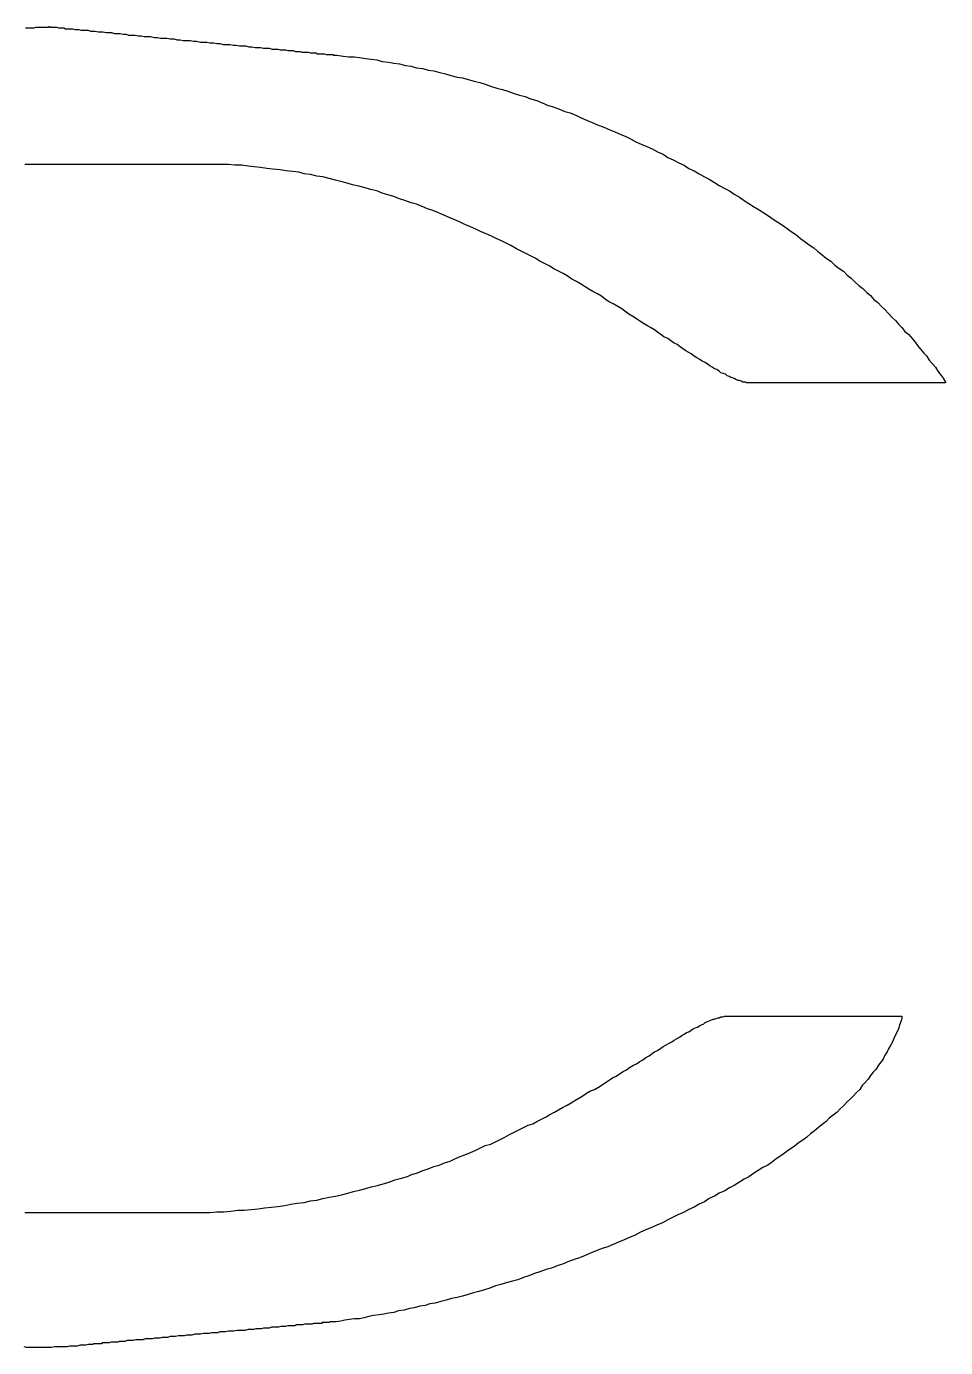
# Model space of a CAD drawing. Extents: x 3196 to 9141, y -1880 to 2325.
# Drawn here: x 8867.67 to 8873.59, y -1227.05 to -1218.54 of the extents above; entities that cross this region are included whole.
import ezdxf

# ---------------------------------------------------------------- set-up
doc = ezdxf.new("R2010")
doc.units = 0
doc.header["$MEASUREMENT"] = 0
doc.layers.add('10', color=10, linetype='CONTINUOUS')

msp = doc.modelspace()

# ---------------------------------------------------------------- linework, layer by layer
at = {"layer": '10', "linetype": 'Continuous'}
for points in [[(8867.666268, -1218.551385), (8867.671318, -1218.551385), (8867.681318, -1218.551385), (8867.686368, -1218.551385), (8867.691368, -1218.551385), (8867.701418, -1218.551385), (8867.706468, -1218.551385), (8867.711468, -1218.551385), (8867.716518, -1218.551385), (8867.721518, -1218.551385), (8867.731568, -1218.546385), (8867.736568, -1218.546385), (8867.741618, -1218.546385), (8867.746618, -1218.546385), (8867.751668, -1218.546385), (8867.756668, -1218.546385), (8867.761718, -1218.546385), (8867.766718, -1218.546385), (8867.771718, -1218.546385), (8867.776768, -1218.546385), (8867.781768, -1218.546385), (8867.786818, -1218.546385), (8867.791818, -1218.546385), (8867.796868, -1218.546385), (8867.801868, -1218.546385), (8867.806868, -1218.546385), (8867.811918, -1218.546385), (8867.816918, -1218.541335), (8867.821968, -1218.541335), (8867.821968, -1218.546385), (8867.826968, -1218.546385), (8867.832018, -1218.546385), (8867.837018, -1218.546385), (8867.842068, -1218.546385), (8867.847068, -1218.546385), (8867.852068, -1218.546385), (8867.862118, -1218.546385), (8867.867168, -1218.546385), (8867.877218, -1218.551385), (8867.887268, -1218.551385), (8867.892268, -1218.551385), (8867.902318, -1218.551385), (8867.912368, -1218.551385), (8867.922418, -1218.556435), (8867.932418, -1218.556435), (8867.947518, -1218.556435), (8867.957568, -1218.556435), (8867.967618, -1218.556435), (8867.982668, -1218.561435), (8867.997718, -1218.561435), (8868.007768, -1218.561435), (8868.022818, -1218.566485), (8868.037918, -1218.566485), (8868.052968, -1218.566485), (8868.068018, -1218.566485), (8868.083118, -1218.571485), (8868.098168, -1218.571485), (8868.113218, -1218.571485), (8868.133318, -1218.576485), (8868.148368, -1218.576485), (8868.163468, -1218.576485), (8868.183518, -1218.581535), (8868.198618, -1218.581535), (8868.218718, -1218.581535), (8868.238768, -1218.586535), (8868.253868, -1218.586535), (8868.273918, -1218.586535), (8868.294018, -1218.591585), (8868.314118, -1218.591585), (8868.329168, -1218.596585), (8868.349268, -1218.596585), (8868.369368, -1218.596585), (8868.389468, -1218.601635), (8868.409518, -1218.601635), (8868.429618, -1218.606635), (8868.449718, -1218.606635), (8868.469818, -1218.606635), (8868.494918, -1218.611635), (8868.515018, -1218.611635), (8868.535068, -1218.616685), (8868.555168, -1218.616685), (8868.575268, -1218.616685), (8868.595368, -1218.621685), (8868.620468, -1218.621685), (8868.640568, -1218.626735), (8868.660618, -1218.626735), (8868.680718, -1218.631735), (8868.705818, -1218.631735), (8868.725918, -1218.631735), (8868.746018, -1218.636785), (8868.766118, -1218.636785), (8868.791218, -1218.641785), (8868.811268, -1218.641785), (8868.831368, -1218.641785), (8868.851468, -1218.646835), (8868.876568, -1218.646835), (8868.896668, -1218.651835), (8868.916768, -1218.651835), (8868.936818, -1218.656835), (8868.956918, -1218.656835), (8868.982018, -1218.656835), (8869.002118, -1218.661885), (8869.022218, -1218.661885), (8869.042318, -1218.666885), (8869.062368, -1218.666885), (8869.082468, -1218.666885), (8869.102568, -1218.671935), (8869.122668, -1218.671935), (8869.142768, -1218.676935), (8869.157818, -1218.676935), (8869.177918, -1218.676935), (8869.197968, -1218.681985), (8869.218068, -1218.681985), (8869.233118, -1218.681985), (8869.253218, -1218.686985), (8869.268318, -1218.686985), (8869.288368, -1218.686985), (8869.303468, -1218.692035), (8869.323518, -1218.692035), (8869.338618, -1218.692035), (8869.353668, -1218.697035), (8869.373768, -1218.697035), (8869.388818, -1218.697035), (8869.403868, -1218.702035), (8869.418968, -1218.702035), (8869.434018, -1218.702035), (8869.444068, -1218.707085), (8869.459118, -1218.707085), (8869.474218, -1218.707085), (8869.484218, -1218.707085), (8869.499318, -1218.712085), (8869.509368, -1218.712085), (8869.524418, -1218.712085), (8869.534468, -1218.712085), (8869.544518, -1218.717135), (8869.554568, -1218.717135), (8869.564568, -1218.717135), (8869.574618, -1218.717135), (8869.584668, -1218.717135), (8869.589718, -1218.717135), (8869.599768, -1218.722135), (8869.604768, -1218.722135), (8869.609768, -1218.722135), (8869.619818, -1218.722135), (8869.624868, -1218.722135), (8869.629868, -1218.722135), (8869.634918, -1218.722135), (8869.639918, -1218.722135), (8869.644968, -1218.722135), (8869.644968, -1218.727185), (8869.670068, -1218.727185), (8869.710218, -1218.732185), (8869.745368, -1218.737185), (8869.780518, -1218.737185), (8869.815668, -1218.742235), (8869.855868, -1218.747235), (8869.891018, -1218.752285), (8869.926168, -1218.757285), (8869.961318, -1218.767335), (8870.001518, -1218.772385), (8870.036668, -1218.777385), (8870.071818, -1218.782385), (8870.111968, -1218.792435), (8870.147168, -1218.797485), (8870.182318, -1218.807535), (8870.222468, -1218.812535), (8870.257618, -1218.822585), (8870.292768, -1218.827585), (8870.332968, -1218.837635), (8870.368118, -1218.847685), (8870.403268, -1218.857735), (8870.443418, -1218.867785), (8870.478618, -1218.872785), (8870.513768, -1218.882835), (8870.553918, -1218.892885), (8870.589068, -1218.902935), (8870.624218, -1218.912985), (8870.664418, -1218.928035), (8870.699568, -1218.938085), (8870.734718, -1218.948135), (8870.769868, -1218.958185), (8870.810068, -1218.973235), (8870.845218, -1218.983285), (8870.880368, -1218.993335), (8870.915518, -1219.008385), (8870.955668, -1219.018435), (8870.990818, -1219.033485), (8871.026018, -1219.048585), (8871.061168, -1219.058635), (8871.101318, -1219.073685), (8871.136468, -1219.088735), (8871.171618, -1219.098785), (8871.206768, -1219.113835), (8871.241918, -1219.128935), (8871.277118, -1219.143985), (8871.312268, -1219.159035), (8871.347418, -1219.174135), (8871.387568, -1219.189185), (8871.422718, -1219.204235), (8871.457868, -1219.219335), (8871.493018, -1219.234385), (8871.528218, -1219.249435), (8871.558318, -1219.264535), (8871.593468, -1219.284585), (8871.628618, -1219.299685), (8871.663768, -1219.314735), (8871.698918, -1219.329785), (8871.734118, -1219.349885), (8871.769268, -1219.364935), (8871.799368, -1219.385035), (8871.834518, -1219.400135), (8871.869668, -1219.420185), (8871.904868, -1219.435285), (8871.934968, -1219.455335), (8871.970118, -1219.470435), (8872.000268, -1219.490485), (8872.035418, -1219.510585), (8872.065568, -1219.525685), (8872.100718, -1219.545735), (8872.130818, -1219.565835), (8872.165968, -1219.585935), (8872.196118, -1219.600985), (8872.226268, -1219.621085), (8872.261418, -1219.641185), (8872.291518, -1219.661235), (8872.321668, -1219.681335), (8872.351818, -1219.701435), (8872.386968, -1219.721535), (8872.417068, -1219.741585), (8872.447218, -1219.761685), (8872.477368, -1219.781785), (8872.507468, -1219.801885), (8872.537618, -1219.821985), (8872.567768, -1219.842035), (8872.592868, -1219.862135), (8872.622968, -1219.882235), (8872.653118, -1219.907335), (8872.683268, -1219.927435), (8872.708368, -1219.947535), (8872.738518, -1219.967585), (8872.763618, -1219.987685), (8872.793718, -1220.012785), (8872.818868, -1220.032885), (8872.848968, -1220.052985), (8872.874068, -1220.078085), (8872.899218, -1220.098185), (8872.929318, -1220.118235), (8872.954418, -1220.143385), (8872.979568, -1220.163435), (8873.004668, -1220.188585), (8873.029768, -1220.208635), (8873.054868, -1220.228735), (8873.079968, -1220.253835), (8873.105118, -1220.273935), (8873.125168, -1220.299035), (8873.150318, -1220.319135), (8873.175418, -1220.344235), (8873.195518, -1220.364335), (8873.220618, -1220.389435), (8873.240718, -1220.414535), (8873.265818, -1220.434635), (8873.285918, -1220.459735), (8873.305968, -1220.479835), (8873.326068, -1220.504935), (8873.351168, -1220.525035), (8873.371268, -1220.550135), (8873.391368, -1220.575285), (8873.406418, -1220.595335), (8873.426518, -1220.620435), (8873.446618, -1220.645585), (8873.466668, -1220.665635), (8873.481768, -1220.690785), (8873.501818, -1220.710835), (8873.521918, -1220.735985), (8873.537018, -1220.761085), (8873.552068, -1220.781185), (8873.572168, -1220.806285), (8873.587218, -1220.831385), (8873.587218, -1220.836385), (8873.582168, -1220.836385), (8873.577168, -1220.836385), (8873.572168, -1220.836385), (8873.567118, -1220.836385), (8873.562118, -1220.836385), (8873.557068, -1220.836385), (8873.552068, -1220.836385), (8873.547018, -1220.836385), (8873.542018, -1220.836385), (8873.537018, -1220.836385), (8873.531968, -1220.836385), (8873.521918, -1220.836385), (8873.516918, -1220.836385), (8873.506868, -1220.836385), (8873.501818, -1220.836385), (8873.491818, -1220.836385), (8873.481768, -1220.836385), (8873.471718, -1220.836385), (8873.466668, -1220.836385), (8873.456618, -1220.836385), (8873.446618, -1220.836385), (8873.436568, -1220.836385), (8873.426518, -1220.836385), (8873.416468, -1220.836385), (8873.406418, -1220.836385), (8873.391368, -1220.836385), (8873.381318, -1220.836385), (8873.371268, -1220.836385), (8873.361218, -1220.836385), (8873.346168, -1220.836385), (8873.336118, -1220.836385), (8873.321068, -1220.836385), (8873.311018, -1220.836385), (8873.295918, -1220.836385), (8873.285918, -1220.836385), (8873.270818, -1220.836385), (8873.260768, -1220.836385), (8873.245718, -1220.836385), (8873.230668, -1220.836385), (8873.220618, -1220.836385), (8873.205518, -1220.836385), (8873.190468, -1220.836385), (8873.175418, -1220.836385), (8873.160368, -1220.836385), (8873.150318, -1220.836385), (8873.135218, -1220.836385), (8873.120168, -1220.836385), (8873.105118, -1220.836385), (8873.090018, -1220.836385), (8873.074968, -1220.836385), (8873.059918, -1220.836385), (8873.044818, -1220.836385), (8873.029768, -1220.836385), (8873.019718, -1220.836385), (8873.004668, -1220.836385), (8872.989618, -1220.836385), (8872.974518, -1220.836385), (8872.959468, -1220.836385), (8872.944418, -1220.836385), (8872.929318, -1220.836385), (8872.914268, -1220.836385), (8872.899218, -1220.836385), (8872.884118, -1220.836385), (8872.869068, -1220.836385), (8872.854018, -1220.836385), (8872.838918, -1220.836385), (8872.823868, -1220.836385), (8872.808818, -1220.836385), (8872.793718, -1220.836385), (8872.783718, -1220.836385), (8872.768618, -1220.836385), (8872.753568, -1220.836385), (8872.738518, -1220.836385), (8872.723418, -1220.836385), (8872.713368, -1220.836385), (8872.698318, -1220.836385), (8872.683268, -1220.836385), (8872.668168, -1220.836385), (8872.658168, -1220.836385), (8872.643068, -1220.836385), (8872.633018, -1220.836385), (8872.617968, -1220.836385), (8872.602918, -1220.836385), (8872.592868, -1220.836385), (8872.577768, -1220.836385), (8872.567768, -1220.836385), (8872.557718, -1220.836385), (8872.542618, -1220.836385), (8872.532618, -1220.836385), (8872.522568, -1220.836385), (8872.512518, -1220.836385), (8872.497418, -1220.836385), (8872.487418, -1220.836385), (8872.477368, -1220.836385), (8872.467318, -1220.836385), (8872.457268, -1220.836385), (8872.447218, -1220.836385), (8872.442218, -1220.836385), (8872.432168, -1220.836385), (8872.422118, -1220.836385), (8872.412068, -1220.836385), (8872.407068, -1220.836385), (8872.397018, -1220.836385), (8872.391968, -1220.836385), (8872.381918, -1220.836385), (8872.376918, -1220.836385), (8872.371868, -1220.836385), (8872.366868, -1220.836385), (8872.356818, -1220.836385), (8872.351818, -1220.836385), (8872.346768, -1220.836385), (8872.341768, -1220.836385), (8872.336718, -1220.836385), (8872.331718, -1220.836385), (8872.326668, -1220.836385), (8872.321668, -1220.836385)], [(8872.321668, -1220.836385), (8872.316668, -1220.836385), (8872.306618, -1220.836385), (8872.301568, -1220.831385), (8872.291518, -1220.831385), (8872.281518, -1220.831385), (8872.271468, -1220.826385), (8872.261418, -1220.821335), (8872.251368, -1220.821335), (8872.241318, -1220.816335), (8872.231268, -1220.811285), (8872.221218, -1220.806285), (8872.206168, -1220.801235), (8872.196118, -1220.796235), (8872.181068, -1220.791185), (8872.171018, -1220.781185), (8872.155968, -1220.776135), (8872.140868, -1220.771135), (8872.130818, -1220.761085), (8872.115768, -1220.751035), (8872.100718, -1220.745985), (8872.085618, -1220.735985), (8872.070568, -1220.725935), (8872.055518, -1220.715885), (8872.040418, -1220.705835), (8872.020368, -1220.695785), (8872.005268, -1220.685735), (8871.985218, -1220.675685), (8871.970118, -1220.665635), (8871.950018, -1220.650585), (8871.934968, -1220.640535), (8871.914868, -1220.630485), (8871.894818, -1220.615435), (8871.879718, -1220.605385), (8871.859668, -1220.590335), (8871.839568, -1220.580285), (8871.819468, -1220.565235), (8871.799368, -1220.550135), (8871.774268, -1220.540085), (8871.754168, -1220.525035), (8871.734118, -1220.509985), (8871.714018, -1220.494885), (8871.688918, -1220.479835), (8871.668818, -1220.469785), (8871.643718, -1220.454735), (8871.618568, -1220.439685), (8871.598518, -1220.424585), (8871.573368, -1220.409535), (8871.548268, -1220.394485), (8871.523168, -1220.374385), (8871.503068, -1220.359335), (8871.477968, -1220.344235), (8871.452868, -1220.329185), (8871.422718, -1220.314135), (8871.397618, -1220.299035), (8871.372518, -1220.278985), (8871.347418, -1220.263885), (8871.317268, -1220.248835), (8871.292168, -1220.233785), (8871.267068, -1220.218685), (8871.236918, -1220.198635), (8871.211818, -1220.183535), (8871.181668, -1220.168485), (8871.151568, -1220.148385), (8871.126418, -1220.133335), (8871.096318, -1220.118235), (8871.066168, -1220.103185), (8871.036018, -1220.083085), (8871.005918, -1220.068035), (8870.975768, -1220.052985), (8870.945618, -1220.032885), (8870.915518, -1220.017835), (8870.885368, -1220.002735), (8870.855268, -1219.987685), (8870.825118, -1219.972635), (8870.789968, -1219.952535), (8870.759818, -1219.937485), (8870.729718, -1219.922385), (8870.694518, -1219.907335), (8870.664418, -1219.892285), (8870.629268, -1219.877185), (8870.594118, -1219.862135), (8870.563968, -1219.847085), (8870.528818, -1219.831985), (8870.493668, -1219.816935), (8870.463518, -1219.801885), (8870.428368, -1219.786785), (8870.393218, -1219.771735), (8870.358068, -1219.756685), (8870.322918, -1219.741585), (8870.287768, -1219.726535), (8870.252618, -1219.716485), (8870.217468, -1219.701435), (8870.182318, -1219.686385), (8870.147168, -1219.676335), (8870.106968, -1219.661235), (8870.071818, -1219.651235), (8870.036668, -1219.636135), (8869.996468, -1219.626085), (8869.961318, -1219.616035), (8869.926168, -1219.600985), (8869.886018, -1219.590935), (8869.850868, -1219.580885), (8869.810668, -1219.570885), (8869.770518, -1219.560835), (8869.735318, -1219.550785), (8869.695168, -1219.540735), (8869.660018, -1219.530685), (8869.619818, -1219.520635), (8869.579668, -1219.510585), (8869.539468, -1219.505585), (8869.499318, -1219.495535), (8869.459118, -1219.490485), (8869.423968, -1219.480485), (8869.383818, -1219.475435), (8869.343618, -1219.470435), (8869.303468, -1219.465385), (8869.258268, -1219.460385), (8869.218068, -1219.455335), (8869.177918, -1219.450335), (8869.137718, -1219.445335), (8869.097568, -1219.440285), (8869.057368, -1219.435285), (8869.012168, -1219.435285), (8868.972018, -1219.430235), (8868.931818, -1219.430235), (8868.886618, -1219.430235), (8868.846468, -1219.430235), (8868.806268, -1219.430235), (8868.801268, -1219.430235), (8868.796218, -1219.430235), (8868.791218, -1219.430235), (8868.786168, -1219.430235), (8868.781168, -1219.430235), (8868.776118, -1219.430235), (8868.766118, -1219.430235), (8868.761068, -1219.430235), (8868.756068, -1219.430235), (8868.751018, -1219.430235), (8868.740968, -1219.430235), (8868.735968, -1219.430235), (8868.725918, -1219.430235), (8868.715868, -1219.430235), (8868.710868, -1219.430235), (8868.700818, -1219.430235), (8868.690768, -1219.430235), (8868.680718, -1219.430235), (8868.670668, -1219.430235), (8868.660618, -1219.430235), (8868.645568, -1219.430235), (8868.635518, -1219.430235), (8868.625468, -1219.430235), (8868.610418, -1219.430235), (8868.600368, -1219.430235), (8868.585318, -1219.430235), (8868.575268, -1219.430235), (8868.560168, -1219.430235), (8868.545118, -1219.430235), (8868.530068, -1219.430235), (8868.515018, -1219.430235), (8868.504968, -1219.430235), (8868.489868, -1219.430235), (8868.474818, -1219.430235), (8868.459768, -1219.430235), (8868.444668, -1219.430235), (8868.424618, -1219.430235), (8868.409518, -1219.430235), (8868.394468, -1219.430235), (8868.379418, -1219.430235), (8868.364318, -1219.430235), (8868.344268, -1219.430235), (8868.329168, -1219.430235), (8868.309068, -1219.430235), (8868.294018, -1219.430235), (8868.278968, -1219.430235), (8868.258868, -1219.430235), (8868.243818, -1219.430235), (8868.223718, -1219.430235), (8868.208668, -1219.430235), (8868.188568, -1219.430235), (8868.173518, -1219.430235), (8868.153418, -1219.430235), (8868.133318, -1219.430235), (8868.118268, -1219.430235), (8868.098168, -1219.430235), (8868.083118, -1219.430235), (8868.063018, -1219.430235), (8868.042918, -1219.430235), (8868.027868, -1219.430235), (8868.007768, -1219.430235), (8867.992718, -1219.430235), (8867.972618, -1219.430235), (8867.952518, -1219.430235), (8867.937468, -1219.430235), (8867.917368, -1219.430235), (8867.902318, -1219.430235), (8867.882218, -1219.430235), (8867.862118, -1219.430235), (8867.847068, -1219.430235), (8867.826968, -1219.430235), (8867.811918, -1219.430235), (8867.791818, -1219.430235), (8867.776768, -1219.430235), (8867.761718, -1219.430235), (8867.741618, -1219.430235), (8867.726518, -1219.430235), (8867.706468, -1219.430235), (8867.691368, -1219.430235), (8867.676318, -1219.430235), (8867.661268, -1219.430235)], [(8867.661268, -1226.179835), (8867.681318, -1226.179835), (8867.706468, -1226.179835), (8867.726518, -1226.179835), (8867.746618, -1226.179835), (8867.771718, -1226.179835), (8867.791818, -1226.179835), (8867.811918, -1226.179835), (8867.832018, -1226.179835), (8867.857118, -1226.179835), (8867.877218, -1226.179835), (8867.897268, -1226.179835), (8867.917368, -1226.179835), (8867.937468, -1226.179835), (8867.962568, -1226.179835), (8867.982668, -1226.179835), (8868.002768, -1226.179835), (8868.022818, -1226.179835), (8868.042918, -1226.179835), (8868.063018, -1226.179835), (8868.083118, -1226.179835), (8868.103168, -1226.179835), (8868.123268, -1226.179835), (8868.143368, -1226.179835), (8868.163468, -1226.179835), (8868.183518, -1226.179835), (8868.198618, -1226.179835), (8868.218718, -1226.179835), (8868.238768, -1226.179835), (8868.258868, -1226.179835), (8868.273918, -1226.179835), (8868.294018, -1226.179835), (8868.309068, -1226.179835), (8868.329168, -1226.179835), (8868.344268, -1226.179835), (8868.359318, -1226.179835), (8868.374368, -1226.179835), (8868.394468, -1226.179835), (8868.409518, -1226.179835), (8868.424618, -1226.179835), (8868.439668, -1226.179835), (8868.454718, -1226.179835), (8868.464768, -1226.179835), (8868.479818, -1226.179835), (8868.494918, -1226.179835), (8868.504968, -1226.179835), (8868.520018, -1226.179835), (8868.530068, -1226.179835), (8868.540118, -1226.179835), (8868.550168, -1226.179835), (8868.565218, -1226.179835), (8868.575268, -1226.179835), (8868.580268, -1226.179835), (8868.590318, -1226.179835), (8868.600368, -1226.179835), (8868.610418, -1226.179835), (8868.615418, -1226.179835), (8868.620468, -1226.179835), (8868.630518, -1226.179835), (8868.635518, -1226.179835), (8868.640568, -1226.179835), (8868.645568, -1226.179835), (8868.650568, -1226.179835), (8868.655618, -1226.179835), (8868.660618, -1226.179835), (8868.670668, -1226.179835), (8868.715868, -1226.179835), (8868.761068, -1226.179835), (8868.806268, -1226.179835), (8868.851468, -1226.179835), (8868.896668, -1226.174785), (8868.941868, -1226.174785), (8868.987068, -1226.169785), (8869.032268, -1226.164735), (8869.072418, -1226.164735), (8869.117618, -1226.159735), (8869.162818, -1226.154685), (8869.203018, -1226.149685), (8869.248218, -1226.144635), (8869.288368, -1226.139635), (8869.333568, -1226.134635), (8869.373768, -1226.124585), (8869.413918, -1226.119535), (8869.459118, -1226.114535), (8869.499318, -1226.104485), (8869.539468, -1226.099485), (8869.579668, -1226.089435), (8869.619818, -1226.079385), (8869.660018, -1226.074335), (8869.700168, -1226.064285), (8869.740368, -1226.054285), (8869.775518, -1226.044235), (8869.815668, -1226.034185), (8869.855868, -1226.024135), (8869.891018, -1226.014085), (8869.931218, -1226.004035), (8869.966368, -1225.993985), (8870.006518, -1225.983935), (8870.041668, -1225.968885), (8870.076818, -1225.958835), (8870.117018, -1225.948785), (8870.152168, -1225.933735), (8870.187318, -1225.923685), (8870.222468, -1225.908635), (8870.257618, -1225.898585), (8870.292768, -1225.883535), (8870.327918, -1225.873485), (8870.363068, -1225.858385), (8870.398268, -1225.848385), (8870.428368, -1225.833285), (8870.463518, -1225.818235), (8870.493668, -1225.808185), (8870.528818, -1225.793135), (8870.563968, -1225.778035), (8870.594118, -1225.762985), (8870.624218, -1225.747935), (8870.659368, -1225.737885), (8870.689518, -1225.722835), (8870.719668, -1225.707735), (8870.749768, -1225.692685), (8870.779918, -1225.677635), (8870.810068, -1225.662535), (8870.840168, -1225.647485), (8870.870318, -1225.632435), (8870.900468, -1225.617335), (8870.930568, -1225.607285), (8870.955668, -1225.592235), (8870.985818, -1225.577185), (8871.015968, -1225.562085), (8871.041068, -1225.547035), (8871.071168, -1225.531985), (8871.096318, -1225.516885), (8871.121418, -1225.501835), (8871.151568, -1225.486785), (8871.176668, -1225.471735), (8871.201768, -1225.456635), (8871.226868, -1225.441585), (8871.251968, -1225.426535), (8871.277118, -1225.411435), (8871.302218, -1225.396385), (8871.327318, -1225.386335), (8871.352418, -1225.371285), (8871.377518, -1225.356185), (8871.397618, -1225.341135), (8871.422718, -1225.326085), (8871.442818, -1225.310985), (8871.467918, -1225.300985), (8871.488018, -1225.285885), (8871.513118, -1225.270835), (8871.533218, -1225.260785), (8871.553318, -1225.245735), (8871.578418, -1225.230635), (8871.598518, -1225.220635), (8871.618568, -1225.205535), (8871.638668, -1225.195485), (8871.658768, -1225.180435), (8871.678868, -1225.170385), (8871.698918, -1225.155335), (8871.714018, -1225.145285), (8871.734118, -1225.135235), (8871.754168, -1225.120185), (8871.769268, -1225.110135), (8871.789318, -1225.100085), (8871.804418, -1225.090035), (8871.824468, -1225.079985), (8871.839568, -1225.069935), (8871.854618, -1225.059885), (8871.874718, -1225.049885), (8871.889768, -1225.039835), (8871.904868, -1225.029785), (8871.919918, -1225.019735), (8871.934968, -1225.014685), (8871.950018, -1225.004685), (8871.965118, -1224.994635), (8871.975168, -1224.989585), (8871.990218, -1224.984585), (8872.005268, -1224.974535), (8872.015318, -1224.969535), (8872.030418, -1224.964485), (8872.040418, -1224.954435), (8872.055518, -1224.949435), (8872.065568, -1224.944385), (8872.075568, -1224.939385), (8872.090668, -1224.934335), (8872.100718, -1224.934335), (8872.110768, -1224.929335), (8872.120768, -1224.924335), (8872.130818, -1224.924335), (8872.140868, -1224.919285), (8872.150918, -1224.919285), (8872.155968, -1224.919285), (8872.165968, -1224.914285), (8872.176018, -1224.914285), (8872.181068, -1224.914285), (8872.186068, -1224.914285), (8872.191118, -1224.914285), (8872.196118, -1224.914285), (8872.201118, -1224.914285), (8872.206168, -1224.914285), (8872.211168, -1224.914285), (8872.216218, -1224.914285), (8872.221218, -1224.914285), (8872.226268, -1224.914285), (8872.231268, -1224.914285), (8872.236318, -1224.914285), (8872.241318, -1224.914285), (8872.251368, -1224.914285), (8872.256368, -1224.914285), (8872.261418, -1224.914285), (8872.271468, -1224.914285), (8872.276468, -1224.914285), (8872.286518, -1224.914285), (8872.296568, -1224.914285), (8872.301568, -1224.914285), (8872.311618, -1224.914285), (8872.321668, -1224.914285), (8872.331718, -1224.914285), (8872.341768, -1224.914285), (8872.351818, -1224.914285), (8872.361868, -1224.914285), (8872.371868, -1224.914285), (8872.381918, -1224.914285), (8872.391968, -1224.914285), (8872.402018, -1224.914285), (8872.412068, -1224.914285), (8872.422118, -1224.914285), (8872.432168, -1224.914285), (8872.447218, -1224.914285), (8872.457268, -1224.914285), (8872.467318, -1224.914285), (8872.482368, -1224.914285), (8872.492418, -1224.914285), (8872.502468, -1224.914285), (8872.517518, -1224.914285), (8872.527568, -1224.914285), (8872.542618, -1224.914285), (8872.552668, -1224.914285), (8872.567768, -1224.914285), (8872.577768, -1224.914285), (8872.592868, -1224.914285), (8872.602918, -1224.914285), (8872.617968, -1224.914285), (8872.628018, -1224.914285), (8872.643068, -1224.914285), (8872.658168, -1224.914285), (8872.668168, -1224.914285), (8872.683268, -1224.914285), (8872.693318, -1224.914285), (8872.708368, -1224.914285), (8872.723418, -1224.914285), (8872.733468, -1224.914285), (8872.748518, -1224.914285), (8872.763618, -1224.914285), (8872.773668, -1224.914285), (8872.788718, -1224.914285), (8872.798768, -1224.914285), (8872.813818, -1224.914285), (8872.828868, -1224.914285), (8872.838918, -1224.914285), (8872.854018, -1224.914285), (8872.864068, -1224.914285), (8872.879118, -1224.914285), (8872.894168, -1224.914285), (8872.904218, -1224.914285), (8872.919268, -1224.914285), (8872.929318, -1224.914285), (8872.944418, -1224.914285), (8872.954418, -1224.914285), (8872.964468, -1224.914285), (8872.979568, -1224.914285), (8872.989618, -1224.914285), (8873.004668, -1224.914285), (8873.014718, -1224.914285), (8873.024768, -1224.914285), (8873.039818, -1224.914285), (8873.049868, -1224.914285), (8873.059918, -1224.914285), (8873.069968, -1224.914285), (8873.085018, -1224.914285), (8873.095068, -1224.914285), (8873.105118, -1224.914285), (8873.115168, -1224.914285), (8873.125168, -1224.914285), (8873.135218, -1224.914285), (8873.145268, -1224.914285), (8873.155318, -1224.914285), (8873.165368, -1224.914285), (8873.170368, -1224.914285), (8873.180418, -1224.914285), (8873.190468, -1224.914285), (8873.195518, -1224.914285), (8873.205518, -1224.914285), (8873.215568, -1224.914285), (8873.220618, -1224.914285), (8873.230668, -1224.914285), (8873.235668, -1224.914285), (8873.240718, -1224.914285), (8873.250718, -1224.914285), (8873.255768, -1224.914285), (8873.260768, -1224.914285), (8873.265818, -1224.914285), (8873.270818, -1224.914285), (8873.275868, -1224.914285), (8873.280868, -1224.914285), (8873.285918, -1224.914285), (8873.290918, -1224.914285), (8873.295918, -1224.914285), (8873.300968, -1224.914285), (8873.305968, -1224.914285), (8873.305968, -1224.924335), (8873.300968, -1224.944385), (8873.290918, -1224.969535), (8873.285918, -1224.989585), (8873.275868, -1225.014685), (8873.265818, -1225.034785), (8873.255768, -1225.054885), (8873.245718, -1225.079985), (8873.235668, -1225.100085), (8873.220618, -1225.125185), (8873.210568, -1225.145285), (8873.195518, -1225.165385), (8873.185468, -1225.190485), (8873.170368, -1225.210585), (8873.155318, -1225.230635), (8873.140268, -1225.255785), (8873.120168, -1225.275835), (8873.105118, -1225.295935), (8873.090018, -1225.321035), (8873.069968, -1225.341135), (8873.049868, -1225.361235), (8873.034818, -1225.386335), (8873.014718, -1225.406435), (8872.994618, -1225.426535), (8872.974518, -1225.446585), (8872.954418, -1225.466685), (8872.929318, -1225.491785), (8872.909268, -1225.511885), (8872.889168, -1225.531985), (8872.864068, -1225.552085), (8872.838918, -1225.572135), (8872.818868, -1225.592235), (8872.793718, -1225.612335), (8872.768618, -1225.632435), (8872.743518, -1225.652485), (8872.718418, -1225.672585), (8872.693318, -1225.692685), (8872.668168, -1225.712785), (8872.638068, -1225.732835), (8872.612968, -1225.752935), (8872.582818, -1225.773035), (8872.557718, -1225.793135), (8872.527568, -1225.813185), (8872.497418, -1225.833285), (8872.472318, -1225.853385), (8872.442218, -1225.873485), (8872.412068, -1225.888535), (8872.381918, -1225.908635), (8872.351818, -1225.928735), (8872.321668, -1225.948785), (8872.291518, -1225.963885), (8872.261418, -1225.983935), (8872.226268, -1226.004035), (8872.196118, -1226.019085), (8872.165968, -1226.039185), (8872.130818, -1226.054285), (8872.100718, -1226.074335), (8872.065568, -1226.089435), (8872.035418, -1226.109485), (8872.000268, -1226.124585), (8871.970118, -1226.144635), (8871.934968, -1226.159735), (8871.899818, -1226.179835), (8871.864668, -1226.194885), (8871.834518, -1226.209935), (8871.799368, -1226.225035), (8871.764218, -1226.245085), (8871.729068, -1226.260185), (8871.693918, -1226.275235), (8871.658768, -1226.290285), (8871.623618, -1226.305385), (8871.588468, -1226.325435), (8871.553318, -1226.340535), (8871.518168, -1226.355585), (8871.483018, -1226.370635), (8871.447818, -1226.385735), (8871.412668, -1226.400785), (8871.377518, -1226.410835), (8871.337368, -1226.425885), (8871.302218, -1226.440935), (8871.267068, -1226.456035), (8871.231918, -1226.471085), (8871.196718, -1226.481135), (8871.156568, -1226.496185), (8871.121418, -1226.511285), (8871.086268, -1226.521285), (8871.051118, -1226.536385), (8871.015968, -1226.546435), (8870.975768, -1226.561485), (8870.940618, -1226.571535), (8870.905468, -1226.586585), (8870.870318, -1226.596635), (8870.835168, -1226.611685), (8870.800018, -1226.621735), (8870.759818, -1226.631785), (8870.724668, -1226.641835), (8870.689518, -1226.651885), (8870.654368, -1226.666935), (8870.619218, -1226.676985), (8870.584068, -1226.687035), (8870.548918, -1226.697085), (8870.513768, -1226.707135), (8870.478618, -1226.717185), (8870.443418, -1226.727235), (8870.408268, -1226.732235), (8870.373118, -1226.742285), (8870.337968, -1226.752335), (8870.302818, -1226.762385), (8870.267668, -1226.767385), (8870.237518, -1226.777435), (8870.202368, -1226.782435), (8870.167218, -1226.792485), (8870.137118, -1226.797535), (8870.101968, -1226.807585), (8870.066768, -1226.812585), (8870.036668, -1226.822635), (8870.001518, -1226.827635), (8869.971368, -1226.832685), (8869.941218, -1226.837685), (8869.906068, -1226.842735), (8869.875968, -1226.847735), (8869.845818, -1226.857785), (8869.815668, -1226.862785), (8869.780518, -1226.862785), (8869.750418, -1226.867835), (8869.720268, -1226.872835), (8869.695168, -1226.877885), (8869.665018, -1226.882885), (8869.644968, -1226.882885), (8869.639918, -1226.882885), (8869.634918, -1226.882885), (8869.629868, -1226.882885), (8869.624868, -1226.882885), (8869.619818, -1226.887935), (8869.614818, -1226.887935), (8869.609768, -1226.887935), (8869.604768, -1226.887935), (8869.599768, -1226.887935), (8869.589718, -1226.887935), (8869.584668, -1226.887935), (8869.574618, -1226.887935), (8869.569618, -1226.892935), (8869.559568, -1226.892935), (8869.549518, -1226.892935), (8869.539468, -1226.892935), (8869.529418, -1226.892935), (8869.519418, -1226.892935), (8869.509368, -1226.897935), (8869.499318, -1226.897935), (8869.484218, -1226.897935), (8869.474218, -1226.897935), (8869.464168, -1226.897935), (8869.449068, -1226.902985), (8869.439018, -1226.902985), (8869.423968, -1226.902985), (8869.408918, -1226.902985), (8869.398868, -1226.907985), (8869.383818, -1226.907985), (8869.368718, -1226.907985), (8869.353668, -1226.907985), (8869.338618, -1226.913035), (8869.323518, -1226.913035), (8869.308468, -1226.913035), (8869.293418, -1226.918035), (8869.278318, -1226.918035), (8869.263268, -1226.918035), (8869.248218, -1226.918035), (8869.233118, -1226.923085), (8869.213068, -1226.923085), (8869.197968, -1226.923085), (8869.182918, -1226.928085), (8869.162818, -1226.928085), (8869.147768, -1226.928085), (8869.132718, -1226.933135), (8869.112618, -1226.933135), (8869.097568, -1226.933135), (8869.077468, -1226.938135), (8869.062368, -1226.938135), (8869.042318, -1226.938135), (8869.027218, -1226.938135), (8869.007168, -1226.943135), (8868.992068, -1226.943135), (8868.972018, -1226.943135), (8868.951918, -1226.948185), (8868.936818, -1226.948185), (8868.916768, -1226.948185), (8868.901668, -1226.953185), (8868.881618, -1226.953185), (8868.861518, -1226.953185), (8868.846468, -1226.958235), (8868.826368, -1226.958235), (8868.811268, -1226.958235), (8868.791218, -1226.963235), (8868.771118, -1226.963235), (8868.756068, -1226.963235), (8868.735968, -1226.968285), (8868.720918, -1226.968285), (8868.700818, -1226.968285), (8868.685718, -1226.973285), (8868.665668, -1226.973285), (8868.650568, -1226.973285), (8868.630518, -1226.978335), (8868.615418, -1226.978335), (8868.595368, -1226.978335), (8868.580268, -1226.983335), (8868.560168, -1226.983335), (8868.545118, -1226.983335), (8868.530068, -1226.988335), (8868.515018, -1226.988335), (8868.494918, -1226.988335), (8868.479818, -1226.993385), (8868.464768, -1226.993385), (8868.449718, -1226.993385), (8868.434618, -1226.993385), (8868.419568, -1226.998385), (8868.404518, -1226.998385), (8868.389468, -1226.998385), (8868.374368, -1226.998385), (8868.359318, -1227.003435), (8868.344268, -1227.003435), (8868.334218, -1227.003435), (8868.319118, -1227.003435), (8868.304068, -1227.008435), (8868.294018, -1227.008435), (8868.278968, -1227.008435), (8868.268918, -1227.008435), (8868.258868, -1227.013485), (8868.243818, -1227.013485), (8868.233768, -1227.013485), (8868.223718, -1227.013485), (8868.213668, -1227.013485), (8868.203618, -1227.018485), (8868.193568, -1227.018485), (8868.183518, -1227.018485), (8868.173518, -1227.018485), (8868.168468, -1227.018485), (8868.158418, -1227.018485), (8868.153418, -1227.023485), (8868.143368, -1227.023485), (8868.138368, -1227.023485), (8868.133318, -1227.023485), (8868.128318, -1227.023485), (8868.123268, -1227.023485), (8868.118268, -1227.023485), (8868.113218, -1227.023485), (8868.108218, -1227.023485), (8868.103168, -1227.023485), (8868.098168, -1227.028535)], [(8868.098168, -1227.028535), (8868.088118, -1227.028535), (8868.068018, -1227.028535), (8868.052968, -1227.033535), (8868.032868, -1227.033535), (8868.017818, -1227.033535), (8867.997718, -1227.038585), (8867.982668, -1227.038585), (8867.967618, -1227.038585), (8867.947518, -1227.038585), (8867.932418, -1227.043585), (8867.917368, -1227.043585), (8867.897268, -1227.043585), (8867.882218, -1227.043585), (8867.867168, -1227.043585), (8867.852068, -1227.043585), (8867.832018, -1227.048635), (8867.816918, -1227.048635), (8867.801868, -1227.048635), (8867.786818, -1227.048635), (8867.771718, -1227.048635), (8867.756668, -1227.048635), (8867.741618, -1227.048635), (8867.726518, -1227.048635), (8867.711468, -1227.048635), (8867.696418, -1227.048635), (8867.681318, -1227.048635), (8867.671318, -1227.048635), (8867.656218, -1227.043585)]]:
    msp.add_lwpolyline(points, dxfattribs=at)

doc.saveas('drawing.dxf')
